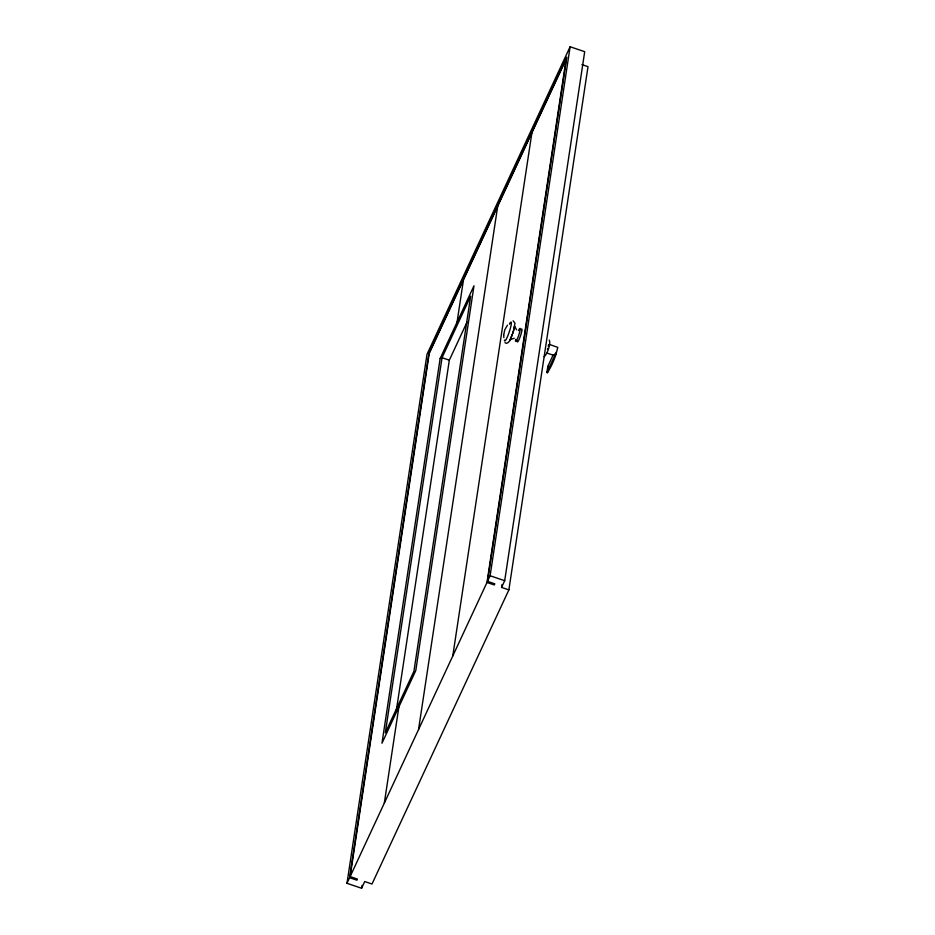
<?xml version="1.0" encoding="UTF-8"?>
<svg xmlns="http://www.w3.org/2000/svg" width="935" height="935" viewBox="0 0 935 935"><rect width="100%" height="100%" fill="white"/><g stroke="black" fill="none" stroke-linecap="round" stroke-linejoin="round"><path stroke-width="1.4" d="M503.72 334.999L504.736 329.915L507.46 325.205M548.576 344.676L548.342 346.254M554.887 355.23L555.133 353.652M346.99 883.306L427.003 354.295L570.116 46.75L584.702 51.694L504.701 580.705L501.581 587.414L508.874 589.892L372.001 884.019L364.708 881.541L361.588 888.25L346.99 883.306L349.596 877.708L428.873 353.512L566.785 57.152L487.509 581.348L494.802 583.826L494.288 584.948L486.983 582.47L566.119 59.232L429.247 353.348L350.122 876.598L357.415 879.064L356.889 880.186L349.596 877.708M361.588 888.25L362.02 885.363M442.033 357.708L385.302 732.818L413.925 671.318L470.656 296.196L442.033 357.708L449.326 360.185L396.3 710.775M384.332 803.06L398.883 706.883M457.063 322.143L463.468 279.822M418.553 729.534L497.689 206.296M452.774 655.996L531.898 132.758M487.509 581.348L490.115 575.761L570.116 46.75M501.581 587.414L502.013 584.539M508.874 589.892L588.01 66.654L581.921 64.597M549.745 344.536L557.809 347.388L555.904 354.575A128.855 100.559 8.6 0 1 547.478 372.691L546.893 372.492L547.817 366.38L553.24 354.739M547.478 372.691L548.401 366.578L547.817 366.38M554.923 355.662L556.278 352.133M513.712 329.845L514.998 323.159L513.128 320.81M514.308 327.951L514.075 328.466M514.227 327.823L514.542 325.999L516.599 329.81M514.11 328.711L513.502 330.569M513.666 330.3L512.298 334.496M513.42 331.13L512.602 333.655M547.407 349.515L547.77 348.404M512.275 334.333L511.69 336.121M512.006 335.069L511.387 336.892M504.958 342.677C507.226 345.354 511.363 339.452 511.457 336.483M510.767 338.341L511.176 337.149M510.627 338.376L510.113 339.545M449.326 360.185L466.986 322.224M546.893 372.492L555.32 354.377L555.904 354.575M350.122 876.598L486.983 582.47M555.32 354.377L554.467 355.616L547.022 353.091M509.996 339.592L514.238 338.26M549.301 340.071C550.937 343.484 547.501 354.061 544.205 356.667M490.115 575.761L504.701 580.705M554.467 355.616L554.315 355.031M503.836 337.582L503.72 335.209M521.157 329.541A6.861 0.958 -71.3 0 1 520.398 336.121A6.861 0.958 -71.3 0 1 517.265 340.749M518.493 330.639A6.861 0.958 -71.3 0 1 520.129 330.078A6.861 0.958 -71.3 0 1 517.078 339.393A6.861 0.958 -71.3 0 1 515.629 339.417M510.183 322.902A9.969 1.391 -71.3 0 1 509.365 331.621A9.969 1.391 -71.3 0 1 504.468 340.024M509.435 324.2A9.969 1.391 -71.3 0 1 509.949 323.265M440.151 358.491L381.971 743.22L415.794 670.535L473.987 285.794L440.151 358.491"/></g></svg>
